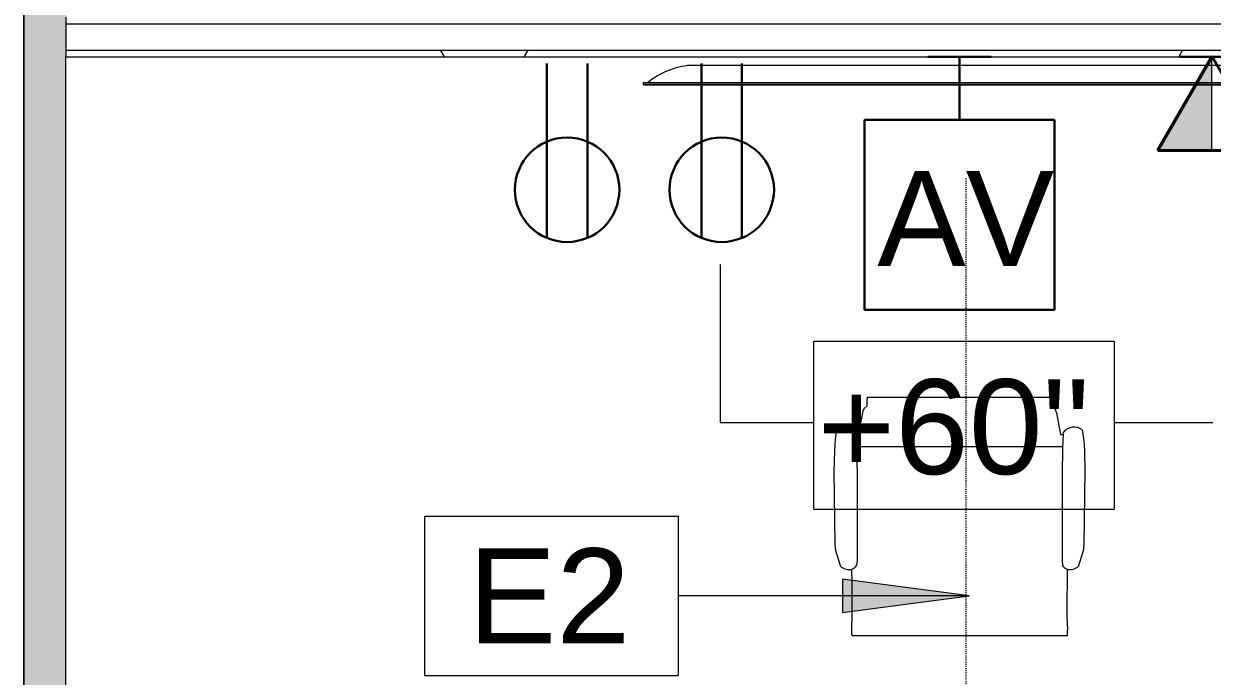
# Model space of a CAD drawing. Header units: inches. Extents: x 0 to 2535, y 0 to 2052.
# Drawn here: x 657.1 to 769.8, y 1476.6 to 1538.5 of the extents above; entities that cross this region are included whole.
import ezdxf

# ---------------------------------------------------------------- set-up
doc = ezdxf.new("R2010")
doc.units = ezdxf.units.IN
doc.header["$MEASUREMENT"] = 0
doc.linetypes.add('Dash 1_16_', pattern=[0.125, 0.0625, -0.0625])
for name, color, linetype, lineweight in [('A-ANNO-KEYN', 231, 'Continuous', 9), ('A-ANNO-NOTE', 131, 'Continuous', 9), ('A-DETL', 90, 'Continuous', 9), ('A-WALL', 113, 'Continuous', 13), ('A-WALL-PATT', 111, 'Continuous', 13), ('G-ANNO-TEXT', 231, 'Continuous', 9), ('I-FURN', 30, 'Continuous', 9), ('I-WALL', 2, 'Continuous', 13), ('Q-SPCQ', 91, 'Continuous', 9)]:
    doc.layers.add(name, color=color, linetype=linetype, lineweight=lineweight)
doc.styles.add('Arial', font='arial.ttf', dxfattribs={"height": 9})
doc.styles.add('Swis721 Lt BT', font='swissl.ttf', dxfattribs={"height": 9})

# ---------------------------------------------------------------- blocks, each defined once
blk = doc.blocks.new('HermanMiller_Collection_Eames_AluminumGroup_MgmtChair - Casters Pneumatic Hgt Adj-7418678-Level 07  POWER _ SIGNAL')
at = {"layer": 'I-FURN'}
for p, q in [((-7.1, 11.63), (-6.49, 11.73)), ((-6.49, 11.73), (-5.72, 11.8)), ((-5.72, 11.8), (-5.07, 11.83)), ((-5.07, 11.83), (-3.21, 11.88)), ((-3.21, 11.88), (3.79, 11.79)), ((3.79, 11.79), (4.38, 11.72)), ((4.38, 11.72), (5.89, 11.24)), ((12.44, 10.17), (12.44, -10.17)), ((-9.36, 8.77), (-9.1, 9.03)), ((-9.1, 9.03), (-8.72, 9.18)), ((-8.72, 9.18), (-6.65, 9.58)), ((-6.65, 9.83), (-6.88, 9.85)), ((-6.65, 9.58), (-6.65, 9.83)), ((-6.65, 9.83), (-5.49, 9.76)), ((-5.49, 9.76), (-2.81, 9.72)), ((-5.49, 9.76), (-5.49, -9.76)), ((-2.81, 9.72), (5.28, 9.72)), ((5.28, 9.72), (5.78, 9.77)), ((-10.2, -8.71), (-10.2, 8.71)), ((-9.1, -9.03), (-9.36, -8.77)), ((-8.96, -9.1), (-9.1, -9.03)), ((-8.72, -9.18), (-8.96, -9.1)), ((-6.65, -9.58), (-8.72, -9.18)), ((-6.88, -9.85), (-6.65, -9.83)), ((-6.65, -9.83), (-6.65, -9.58)), ((-6.65, -9.83), (-5.49, -9.76)), ((-5.49, -9.76), (-2.81, -9.72)), ((-2.81, -9.72), (5.28, -9.72)), ((5.28, -9.72), (5.78, -9.77)), ((5.89, -11.24), (4.38, -11.72)), ((-6.49, -11.73), (-7.1, -11.63)), ((-5.72, -11.8), (-6.49, -11.73)), ((-5.07, -11.83), (-5.72, -11.8)), ((-3.21, -11.88), (-5.07, -11.83)), ((3.79, -11.79), (-3.21, -11.88)), ((4.38, -11.72), (3.79, -11.79))]:
    blk.add_line(p, q, dxfattribs=at)
for centre, radius, start, end in [((-6.03, 10.85), 1.32, 144.065, 229.935), ((5.36, 10.43), 0.781, 302.3218, 343.1534), ((5.03, 10.51), 1.12, 343.9109, 40.257), ((-6.03, -10.85), 1.32, 130.065, 215.935), ((5.36, -10.43), 0.781, 16.8466, 57.6782), ((5.03, -10.51), 1.12, 319.743, 16.0891)]:
    blk.add_arc(centre, radius, start, end, dxfattribs=at)
for points in [[(6.11, 10.2), (6.84, 10.2), (8.3, 10.18), (9.78, 10.17), (10.52, 10.17)], [(10.52, 10.17), (10.68, 10.17), (11, 10.19), (11.33, 10.21), (11.49, 10.21)], [(10.52, -10.17), (9.78, -10.17), (8.3, -10.18), (6.84, -10.2), (6.11, -10.2)], [(11.49, -10.21), (11.33, -10.21), (11, -10.19), (10.68, -10.17), (10.52, -10.17)]]:
    blk.add_open_spline(points, degree=3, dxfattribs=at)
for points, knots in [([(11.49, 10.21), (11.61, 10.22), (11.82, 10.22), (12.05, 10.21), (12.19, 10.21), (12.27, 10.2), (12.34, 10.19), (12.4, 10.19), (12.43, 10.18), (12.44, 10.17), (12.44, 10.17)], [-1, -1, -1, -1, -0.727273, -0.545455, -0.454545, -0.363636, -0.272727, -0.181818, -0.090909, 0, 0, 0, 0]), ([(-10.2, 8.71), (-10.2, 8.72), (-10.18, 8.72), (-10.13, 8.73), (-10.04, 8.74), (-9.82, 8.76), (-9.55, 8.77), (-9.36, 8.77)], [-1, -1, -1, -1, -0.888889, -0.777778, -0.666667, -0.444444, 0, 0, 0, 0]), ([(-9.36, -8.77), (-9.41, -8.77), (-9.55, -8.77), (-9.73, -8.76), (-9.88, -8.76), (-9.98, -8.75), (-10.07, -8.74), (-10.13, -8.73), (-10.18, -8.72), (-10.2, -8.72), (-10.2, -8.71)], [-1, -1, -1, -1, -0.888889, -0.666667, -0.555556, -0.444444, -0.333333, -0.222222, -0.111111, 0, 0, 0, 0]), ([(12.44, -10.17), (12.43, -10.18), (12.36, -10.2), (12.06, -10.21), (11.74, -10.22), (11.57, -10.22), (11.49, -10.21)], [-1, -1, -1, -1, -0.727273, -0.363636, -0.181818, 0, 0, 0, 0])]:
    blk.add_open_spline(points, degree=3, knots=knots, dxfattribs=at)
blk = doc.blocks.new('A-Flat_Screen_TV - OLED 65B6P 65_-7622165-Level 07  POWER _ SIGNAL')
at = {"layer": 'Q-SPCQ'}
for p, q in [((-29.94, 0.06), (29.94, 0.06)), ((-29.94, 0.06), (-29.94, 0)), ((29.94, 0), (29.94, 0.06)), ((-30, 0), (30, 0)), ((-30, 0), (-30, -0.19)), ((30, -0.19), (-30, -0.19)), ((30, -0.19), (30, 0)), ((25.5, -1.81), (-25.5, -1.81))]:
    blk.add_line(p, q, dxfattribs=at)
for centre, start, end in [((-24.9, 5.58), 231.0344, 265.3628), ((24.9, 5.58), 274.6372, 308.9656)]:
    blk.add_arc(centre, 7.41, start, end, dxfattribs=at)
blk = doc.blocks.new('Keynote Tag - Keynote Number - Boxed-135510-Level 07  POWER _ SIGNAL')
at = {"layer": 'A-ANNO-KEYN'}
for p, q in [((-0.125, -0.0792), (-0.125, 0.0781)), ((-0.125, 0.0781), (0.125, 0.0781)), ((0.125, 0.0781), (0.125, -0.0792)), ((-0.125, -0.0792), (0.125, -0.0792))]:
    blk.add_line(p, q, dxfattribs=at)

msp = doc.modelspace()

# ---------------------------------------------------------------- hatches: boundary and pattern name
at = {"layer": 'A-ANNO-KEYN'}
msp.add_hatch(color=256, dxfattribs=at).paths.add_polyline_path([(746.71, 1484.28), (734.71, 1485.85), (734.71, 1482.69)], flags=0)
at = {"layer": 'A-ANNO-NOTE'}
msp.add_hatch(color=256, dxfattribs=at).paths.add_polyline_path([(766.44, 1526.51), (769.71, 1526.51), (769.71, 1535.44), (764.55, 1526.51)], flags=0)
at = {"layer": 'A-WALL-PATT', "lineweight": 9}
h = msp.add_hatch(color=7, dxfattribs=at)
h.paths.add_polyline_path([(657.09, 1234.9), (661.09, 1234.9), (661.09, 1243.65), (657.09, 1243.65)], flags=0)
h.paths.add_polyline_path([(657.09, 1282.15), (661.09, 1282.15), (661.09, 2035.43), (657.09, 2035.43), (657.09, 1308.5)], flags=0)
h = msp.add_hatch(dxfattribs=at)
h.set_pattern_fill('FP_1', color=256, style=0, pattern_type=2)
h.set_pattern_definition([(0, (0, 0), (30.72, 7.68), [1.267, -21.773, 1.267, -21.773, -122.88]), (0, (0, 0), (30.72, 7.68), [-46.08, 1.267, -44.813, 1.267, -21.773, -53.76]), (0, (0, 0), (30.72, 7.68), [-115.2, 1.267, -14.093, 1.267, -37.133]), (120, (11.52, 3.84), (-22.011075, 22.7643), [1.267, -21.773, 1.267, -21.773, -122.88]), (120, (11.52, 3.84), (-22.011075, 22.7643), [-46.08, 1.267, -44.813, 1.267, -21.773, -53.76]), (120, (11.52, 3.84), (-22.011075, 22.7643), [-115.2, 1.267, -14.093, 1.267, -37.133]), (240, (15.36, 19.2), (-8.708925, -30.4443), [1.267, -21.773, 1.267, -21.773, -122.88]), (240, (15.36, 19.2), (-8.708925, -30.4443), [-46.08, 1.267, -44.813, 1.267, -21.773, -53.76]), (240, (15.36, 19.2), (-8.708925, -30.4443), [-115.2, 1.267, -14.093, 1.267, -37.133])])
h.paths.add_polyline_path([(825.5, 1535.38), (825.5, 1536), (661.09, 1536), (661.09, 1535.38), (810.01, 1535.38)], flags=0)

# ---------------------------------------------------------------- linework, layer by layer
at = {"layer": 'A-ANNO-KEYN'}
for p, q in [((746.71, 1484.28), (734.71, 1485.85)), ((734.71, 1485.85), (734.71, 1482.69)), ((746.71, 1484.28), (719.11, 1484.26)), ((734.71, 1482.69), (746.71, 1484.28))]:
    msp.add_line(p, q, dxfattribs=at)
at = {"layer": 'A-ANNO-NOTE', "lineweight": 30}
for p, q in [((706.68, 1534.72), (706.68, 1518.2)), ((710.52, 1534.72), (710.52, 1518.2)), ((710.52, 1534.72), (710.52, 1518.2)), ((721.34, 1534.72), (721.34, 1518.2)), ((725.17, 1534.72), (725.17, 1518.2)), ((725.17, 1534.72), (725.17, 1518.2)), ((742.8, 1535.38), (748.8, 1535.38)), ((745.8, 1535.38), (745.8, 1529.38)), ((769.71, 1535.44), (764.55, 1526.51)), ((769.75, 1535.38), (764.59, 1526.44)), ((766.75, 1535.38), (772.75, 1535.38)), ((769.71, 1535.44), (774.87, 1526.51)), ((754.8, 1529.38), (736.8, 1529.38)), ((736.8, 1529.38), (736.8, 1511.37)), ((754.8, 1511.37), (754.8, 1529.38)), ((774.87, 1526.51), (764.55, 1526.51)), ((774.91, 1526.44), (764.59, 1526.44)), ((736.8, 1511.37), (754.8, 1511.37))]:
    msp.add_line(p, q, dxfattribs=at)
at = {"layer": 'A-ANNO-NOTE'}
for p, q in [((769.71, 1535.44), (764.55, 1526.51)), ((769.71, 1526.51), (769.71, 1535.44)), ((764.55, 1526.51), (769.71, 1526.51))]:
    msp.add_line(p, q, dxfattribs=at)
at = {"layer": 'A-ANNO-NOTE', "lineweight": 30}
for centre in [(708.6, 1522.76), (723.26, 1522.76)]:
    msp.add_circle(centre, 4.95, dxfattribs=at)
at = {"layer": 'A-DETL'}
msp.add_line((657.09, 1234.9), (657.09, 2035.5), dxfattribs=at)
at = {"layer": 'A-DETL', "linetype": 'Dash 1_16_', "lineweight": 13}
msp.add_line((746.43, 1423.92), (746.43, 1523.92), dxfattribs=at)
at = {"layer": 'A-DETL', "lineweight": 13}
for p, q in [((723.12, 1515.69), (723.12, 1500.69)), ((723.12, 1500.69), (732, 1500.69)), ((760.55, 1500.69), (769.8, 1500.69))]:
    msp.add_line(p, q, dxfattribs=at)
at = {"layer": 'A-WALL', "color": 8, "lineweight": 20}
for p, q in [((657.09, 2035.43), (657.09, 1282.15)), ((661.09, 1305.41), (661.09, 1535.38))]:
    msp.add_line(p, q, dxfattribs=at)
at = {"layer": 'A-WALL'}
for p, q in [((661.09, 1539.12), (661.09, 1535.38)), ((661.09, 1538.5), (826, 1538.5)), ((661.09, 1536), (826, 1536))]:
    msp.add_line(p, q, dxfattribs=at)
at = {"layer": 'G-ANNO-TEXT', "color": 7, "flags": 128}
msp.add_lwpolyline([(731.97, 1508.42), (760.47, 1508.42), (760.47, 1492.44), (731.97, 1492.44)], close=True, dxfattribs=at)
at = {"layer": 'I-WALL'}
msp.add_line((661.09, 1535.38), (825.5, 1535.38), dxfattribs=at)

# ---------------------------------------------------------------- block references
at = {"layer": 'A-ANNO-KEYN', "xscale": 95.99999999999994, "yscale": 95.99999999999994, "zscale": 95.99999999999994}
msp.add_blockref('Keynote Tag - Keynote Number - Boxed-135510-Level 07  POWER _ SIGNAL', (707.11, 1484.31), dxfattribs=at)
at = {"layer": 'I-FURN', "rotation": 270.0000000000002}
msp.add_blockref('HermanMiller_Collection_Eames_AluminumGroup_MgmtChair - Casters Pneumatic Hgt Adj-7418678-Level 07  POWER _ SIGNAL', (745.8, 1492.91), dxfattribs=at)
at = {"layer": 'Q-SPCQ', "rotation": 180}
msp.add_blockref('A-Flat_Screen_TV - OLED 65B6P 65_-7622165-Level 07  POWER _ SIGNAL', (745.8, 1532.75), dxfattribs=at)

# ---------------------------------------------------------------- texts
at = {"layer": 'A-ANNO-KEYN', "insert": (699.2, 1488.76), "char_height": 9, "width": 18.786, "attachment_point": 1, "style": 'Arial'}
msp.add_mtext('E2', dxfattribs=at)
at = {"layer": 'A-ANNO-NOTE', "insert": (738, 1524.53), "char_height": 9, "width": 18.18, "attachment_point": 1, "style": 'Swis721 Lt BT'}
msp.add_mtext('AV', dxfattribs=at)
at = {"layer": 'G-ANNO-TEXT', "color": 7, "insert": (732.35, 1504.8), "char_height": 9, "width": 33.33, "attachment_point": 1, "style": 'Swis721 Lt BT'}
msp.add_mtext('+60"', dxfattribs=at)

doc.saveas('drawing.dxf')
